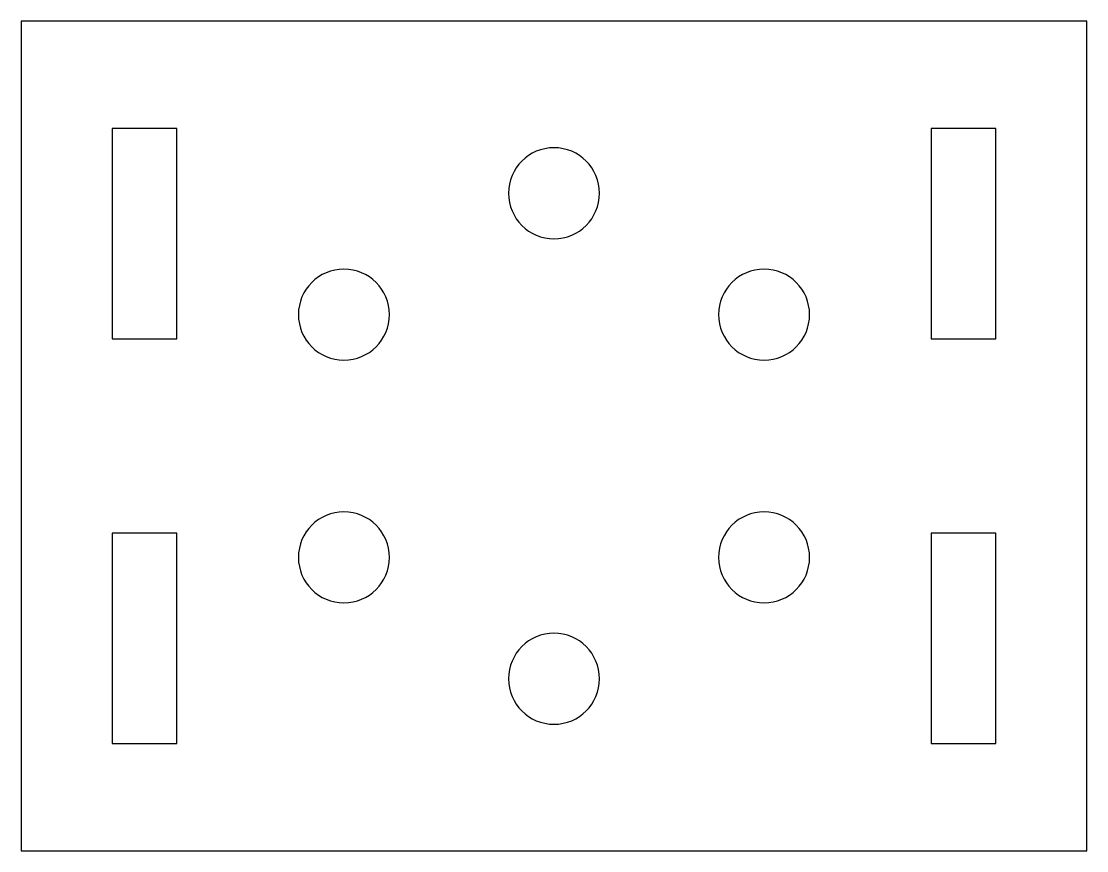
# Model space of a CAD drawing. Header units: millimetres. Extents: x 0 to 52.7, y 0 to 41.
import ezdxf

# ---------------------------------------------------------------- set-up
doc = ezdxf.new("R2010")
doc.units = ezdxf.units.MM

msp = doc.modelspace()

# ---------------------------------------------------------------- linework, layer by layer
at = {"layer": 'CUT'}
for p, q in [((52.7, 41), (0, 41)), ((0, 41), (0, 0)), ((52.7, 0), (52.7, 41)), ((7.7, 35.7), (4.5, 35.7)), ((4.5, 35.7), (4.5, 25.3)), ((7.7, 25.3), (7.7, 35.7)), ((48.2, 35.7), (45, 35.7)), ((45, 35.7), (45, 25.3)), ((48.2, 25.3), (48.2, 35.7)), ((4.5, 25.3), (7.7, 25.3)), ((45, 25.3), (48.2, 25.3)), ((7.7, 15.7), (4.5, 15.7)), ((4.5, 15.7), (4.5, 5.3)), ((7.7, 5.3), (7.7, 15.7)), ((48.2, 15.7), (45, 15.7)), ((45, 15.7), (45, 5.3)), ((48.2, 5.3), (48.2, 15.7)), ((4.5, 5.3), (7.7, 5.3)), ((45, 5.3), (48.2, 5.3)), ((0, 0), (52.7, 0))]:
    msp.add_line(p, q, dxfattribs=at)
for centre, start, end in [((26.35, 32.5), 0, 180), ((26.35, 32.5), 180, 0), ((15.9577, 26.5), 0, 180), ((36.7423, 26.5), 0, 180), ((15.9577, 26.5), 180, 0), ((36.7423, 26.5), 180, 0), ((15.9577, 14.5), 0, 180), ((36.7423, 14.5), 0, 180), ((15.9577, 14.5), 180, 0), ((36.7423, 14.5), 180, 0), ((26.35, 8.5), 0, 180), ((26.35, 8.5), 180, 0)]:
    msp.add_arc(centre, 2.25, start, end, dxfattribs=at)

doc.saveas('drawing.dxf')
